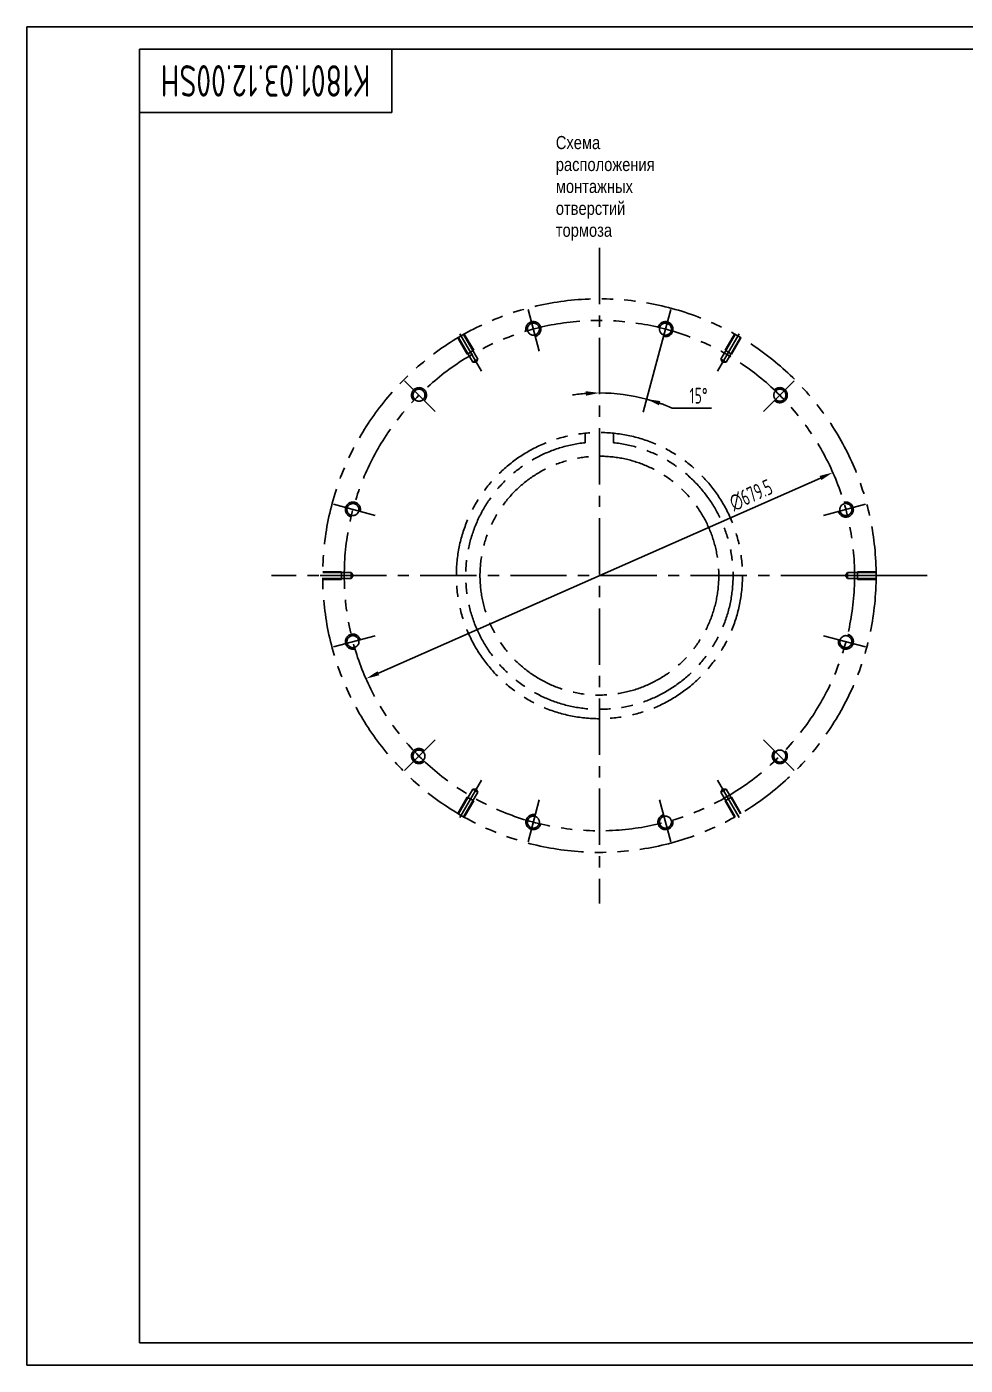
# Model space of a CAD drawing. Header units: millimetres. Extents: x 0 to 2520, y -69 to 1782.
# Drawn here: x 0 to 1250, y 0 to 1782 of the extents above; entities that cross this region are included whole.
import ezdxf
from ezdxf.enums import TextEntityAlignment as Align

# ---------------------------------------------------------------- set-up
doc = ezdxf.new("R2010")
doc.units = ezdxf.units.MM
doc.header["$LTSCALE"] = 60
for name, pattern in [('F', [0.75, 0.5, -0.25]), ('G', [2, 1.25, -0.25, 0.25, -0.25]), ('K', [2.5, 1.25, -0.25, 0.25, -0.25, 0.25, -0.25])]:
    doc.linetypes.add(name, pattern=pattern)
for name, color, linetype in [('01', 7, 'Continuous'), ('02', 1, 'Continuous'), ('04', 2, 'F'), ('05', 142, 'G'), ('07', 6, 'K'), ('08', 1, 'Continuous'), ('11', 3, 'Continuous')]:
    doc.layers.add(name, color=color, linetype=linetype)
doc.styles.get("Standard").update_dxf_attribs({"font": 'isocp', "width": 0.707, "bigfont": 'intecad.shx'})
doc.dimstyles.new('INTE', dxfattribs={"dimscale": 6, "dimtxt": 3.5, "dimasz": 3, "dimexe": 3, "dimexo": 0, "dimgap": 1, "dimtad": 1, "dimdsep": 46, "dimtxsty": 'Standard', "dimcen": 0, "dimclrd": 1, "dimclre": 1, "dimclrt": 3, "dimaunit": 1, "dimadec": 0, "dimazin": 0, "dimtfac": 1, "dimtmove": 0, "dimatfit": 0, "dimfxl": 1, "dimarcsym": 0})
doc.dimstyles.new('INTE$2', dxfattribs={"dimscale": 6, "dimtxt": 3.5, "dimasz": 3, "dimexe": 3, "dimexo": 0, "dimgap": 1, "dimtad": 1, "dimtih": 1, "dimtoh": 1, "dimdsep": 46, "dimtxsty": 'Standard', "dimcen": 0, "dimclrd": 1, "dimclre": 1, "dimclrt": 3, "dimaunit": 1, "dimadec": 0, "dimazin": 0, "dimtfac": 1, "dimtmove": 0, "dimatfit": 0, "dimfxl": 1, "dimarcsym": 0})

# ---------------------------------------------------------------- blocks, each defined once
blk = doc.blocks.new('*D9')
at = {"layer": '08', "color": 1, "lineweight": -2}
blk.add_line((468.2, 921.3), (1056.9, 1181.2), dxfattribs=at)
at = {"layer": '08', "color": 1}
for points in [[(1055.6, 1184), (1058.1, 1178.5), (1073.3, 1188.5)], [(467, 924), (469.4, 918.6), (451.7, 914)]]:
    blk.add_solid(points, dxfattribs=at)
at = {"layer": 'Defpoints', "color": 0}
for p in [(1073.3, 1188.5), (451.7, 914)]:
    blk.add_point(p, dxfattribs=at)
at = {"layer": '08', "color": 3, "insert": (964.4, 1158.4), "char_height": 21, "attachment_point": 5, "rotation": 23.8245}
blk.add_mtext('∅679.5', dxfattribs=at)
blk = doc.blocks.new('*D10')
at = {"layer": '08', "color": 1, "lineweight": -2}
for p, q in [((842.5, 1349.9), (820.8, 1268.8)), ((859.5, 1274.3), (911.7, 1274.3))]:
    blk.add_line(p, q, dxfattribs=at)
for start, end in [(94.2417, 98.4834), (75, 90), (66.5108, 75), (66.5166, 70.7583)]:
    blk.add_arc((762.5, 1051.3), 243.2, start, end, dxfattribs=at)
at = {"layer": '08', "color": 1}
for points in [[(744.4, 1296.8), (744.6, 1290.8), (762.5, 1294.5)], [(841.8, 1278), (843.5, 1283.7), (825.5, 1286.2)]]:
    blk.add_solid(points, dxfattribs=at)
at = {"layer": 'Defpoints', "color": 0}
for p in [(762.5, 1487.7), (857.4, 1405.5), (842.5, 1349.9), (783.7, 1293.5), (762.5, 614.9)]:
    blk.add_point(p, dxfattribs=at)
at = {"layer": '08', "color": 3, "insert": (894.6, 1290.8), "char_height": 21, "attachment_point": 5}
blk.add_mtext('15°', dxfattribs=at)
blk = doc.blocks.new('*U19', base_point=(251.96, 168.31))
at = {"layer": '01'}
for p, q in [((251.96, 168.31), (251.96, 182.31)), ((195.96, 168.31), (251.96, 168.31))]:
    blk.add_line(p, q, dxfattribs=at)
blk = doc.blocks.new('*U20')
at = {"layer": '04'}
blk.add_blockref('*U19', (0, 0), dxfattribs=at)
blk = doc.blocks.new('*U21')
at = {"layer": '01'}
for points in [[(415, 292), (25, 292)], [(25, 292), (25, 5)], [(415, 5), (415, 292)], [(25, 5), (415, 5)]]:
    blk.add_lwpolyline(points, dxfattribs=at)
at = {"layer": '02'}
for points in [[(420, 297), (0, 297)], [(0, 297), (0, 0)], [(420, 0), (420, 297)], [(0, 0), (420, 0)]]:
    blk.add_lwpolyline(points, dxfattribs=at)

msp = doc.modelspace()

# ---------------------------------------------------------------- linework, layer by layer
at = {"layer": '05'}
for p, q in [((762.519, 1487.68), (762.519, 614.864)), ((1198.927, 1051.272), (326.111, 1051.272))]:
    msp.add_line(p, q, dxfattribs=at)
at = {"layer": '07', "color": 6, "linetype": 'K'}
for p, q in [((682.503, 1349.896), (667.594, 1405.538)), ((842.535, 1349.896), (857.444, 1405.538)), ((605.396, 1323.418), (576.589, 1373.313)), ((581.744, 1372.384), (600.733, 1339.493)), ((582.616, 1372.873), (595.099, 1351.252)), ((919.642, 1323.418), (948.449, 1373.313)), ((943.294, 1372.384), (924.305, 1339.493)), ((942.422, 1372.873), (929.939, 1351.252)), ((573.956, 1367.873), (586.439, 1346.252)), ((574.816, 1368.384), (593.805, 1335.493)), ((950.222, 1368.384), (931.233, 1335.493)), ((951.082, 1367.873), (938.599, 1346.252)), ((595.099, 1351.252), (586.439, 1346.252)), ((593.805, 1335.493), (600.733, 1339.493)), ((600.733, 1339.493), (598.632, 1335.132)), ((924.305, 1339.493), (926.405, 1335.132)), ((924.305, 1339.493), (931.233, 1335.493)), ((929.939, 1351.252), (938.599, 1346.252)), ((593.805, 1335.493), (598.632, 1335.132)), ((931.233, 1335.493), (926.405, 1335.132)), ((543.911, 1269.88), (503.178, 1310.613)), ((981.126, 1269.88), (1021.86, 1310.613)), ((743.519, 1240.822), (743.519, 1228.255)), ((781.519, 1240.822), (781.519, 1228.255)), ((463.895, 1131.288), (408.253, 1146.197)), ((1061.142, 1131.288), (1116.785, 1146.197)), ((394.041, 1055.272), (432.019, 1055.272)), ((394.053, 1056.272), (419.019, 1056.272)), ((419.019, 1056.272), (419.019, 1046.272)), ((432.019, 1055.272), (434.746, 1051.272)), ((432.019, 1055.272), (432.019, 1047.272)), ((1093.019, 1055.272), (1090.292, 1051.272)), ((1093.019, 1055.272), (1093.019, 1047.272)), ((1130.997, 1055.272), (1093.019, 1055.272)), ((1130.985, 1056.272), (1106.019, 1056.272)), ((1106.019, 1046.272), (1106.019, 1056.272)), ((448.272, 1051.272), (390.658, 1051.272)), ((394.041, 1047.272), (432.019, 1047.272)), ((394.053, 1046.272), (419.019, 1046.272)), ((432.019, 1047.272), (434.746, 1051.272)), ((1076.766, 1051.272), (1134.379, 1051.272)), ((1093.019, 1047.272), (1090.292, 1051.272)), ((1130.997, 1047.272), (1093.019, 1047.272)), ((1130.985, 1046.272), (1106.019, 1046.272)), ((463.895, 971.256), (408.253, 956.347)), ((1061.142, 971.256), (1116.785, 956.347)), ((543.911, 832.664), (503.178, 791.931)), ((981.126, 832.664), (1021.86, 791.931)), ((574.816, 734.16), (593.805, 767.051)), ((605.396, 779.126), (576.589, 729.231)), ((593.805, 767.051), (598.632, 767.412)), ((593.805, 767.051), (600.733, 763.051)), ((600.733, 763.051), (598.632, 767.412)), ((919.642, 779.126), (948.449, 729.231)), ((924.305, 763.051), (926.405, 767.412)), ((924.305, 763.051), (931.233, 767.051)), ((931.233, 767.051), (926.405, 767.412)), ((950.222, 734.16), (931.233, 767.051)), ((573.956, 734.671), (586.439, 756.292)), ((581.744, 730.16), (600.733, 763.051)), ((582.616, 729.671), (595.099, 751.292)), ((586.439, 756.292), (595.099, 751.292)), ((682.503, 752.649), (667.594, 697.006)), ((842.535, 752.649), (857.444, 697.006)), ((943.294, 730.16), (924.305, 763.051)), ((929.939, 751.292), (938.599, 756.292)), ((942.422, 729.671), (929.939, 751.292)), ((951.082, 734.671), (938.599, 756.292))]:
    msp.add_line(p, q, dxfattribs=at)
for centre, radius in [((762.519, 1051.272), 368.5), ((762.519, 1051.272), 339.75), ((674.585, 1379.445), 8), ((850.453, 1379.445), 8), ((522.279, 1291.512), 8), ((1002.758, 1291.512), 8), ((762.519, 1051.272), 190.5), ((762.519, 1051.272), 159), ((434.346, 1139.206), 8), ((1090.692, 1139.206), 8), ((434.346, 963.338), 8), ((1090.692, 963.338), 8), ((522.279, 811.032), 8), ((1002.758, 811.032), 8), ((674.585, 723.099), 8), ((850.453, 723.099), 8)]:
    msp.add_circle(centre, radius, dxfattribs=at)
for centre, radius, start, end in [((674.585, 1379.445), 10, 285, 195.843235), ((850.453, 1379.445), 10, 255, 165.843235), ((522.279, 1291.512), 10, 315, 225.843235), ((1002.758, 1291.512), 10, 225, 135.843235), ((762.519, 1051.272), 178, 96.127515, 83.872485), ((434.346, 1139.206), 10, 345, 255.843235), ((1090.692, 1139.206), 10, 195, 105.843235), ((434.346, 963.338), 10, 15, 285.843235), ((1090.692, 963.338), 10, 165, 75.843235), ((522.279, 811.032), 10, 45, 315.843235), ((1002.758, 811.032), 10, 135, 45.843235), ((674.585, 723.099), 10, 75, 345.843235), ((850.453, 723.099), 10, 105, 15.843235)]:
    msp.add_arc(centre, radius, start, end, dxfattribs=at)

# ---------------------------------------------------------------- block references
at = {"layer": '07', "xscale": 6, "yscale": 6, "zscale": 6}
msp.add_blockref('*U21', (0, 0), dxfattribs=at)
at = {"layer": '07', "xscale": 6, "yscale": 6}
msp.add_blockref('*U20', (486, 1668), dxfattribs=at)

# ---------------------------------------------------------------- texts
at = {"layer": '07', "insert": (704.489, 1636.6), "char_height": 17.5, "width": 0.70404, "attachment_point": 1}
msp.add_mtext('{\\fArial|b0|i0|c204|p34;\\W0.8;\\C3;Схема расположения монтажных отверстий тормоза}', dxfattribs=at)
at = {"layer": '11', "width": 0.695901}
msp.add_text('K1801.03.12.00SH', height=42, rotation=180, dxfattribs=at).set_placement((457.636, 1731), (178.364, 1731), align=Align.FIT)

# ---------------------------------------------------------------- dimensions: what is measured, and where the dimension line sits
at = {"layer": '08'}
dim = msp.add_angular_dim_2l(base=(783.715, 1293.542), line1=((842.535, 1349.896), (857.444, 1405.538)), line2=((762.519, 1487.68), (762.519, 614.864)), dimstyle='INTE$2', dxfattribs=at)
dim.commit()
dim.dimension.update_dxf_attribs({"geometry": '*D10', "text_midpoint": (894.586, 1290.815)})
dim = msp.add_diameter_dim_2p(p1=(451.72, 914.035), p2=(1073.318, 1188.509), dimstyle='INTE', dxfattribs=at)
dim.commit()
dim.dimension.update_dxf_attribs({"geometry": '*D9', "text_midpoint": (971.02, 1143.339), "dimtype": 163})

doc.saveas('drawing.dxf')
